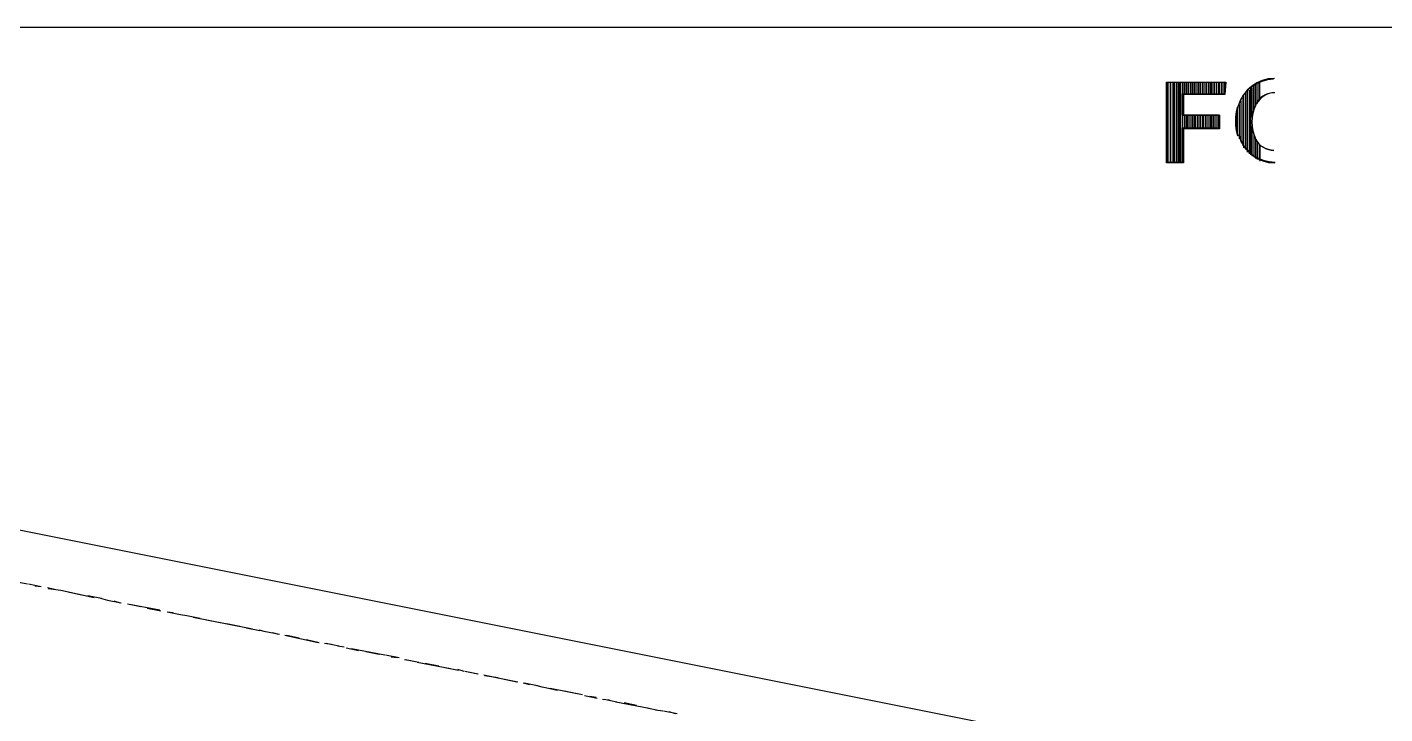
# Model space of a CAD drawing. Header units: metres. Extents: x 0 to 4950, y 0 to 3150.
# Drawn here: x 2469 to 3978, y 2386 to 3150 of the extents above; entities that cross this region are included whole.
import ezdxf

# ---------------------------------------------------------------- set-up
doc = ezdxf.new("R2010")
doc.units = ezdxf.units.M
doc.layers.add('EXISTING_DETAIL', color=8, linetype='Continuous')
doc.layers.add('SITE_BASE', color=7, linetype='Continuous')

msp = doc.modelspace()

# ---------------------------------------------------------------- linework, layer by layer
at = {"layer": 'EXISTING_DETAIL'}
for p, q in [((2433, 2538), (2469, 2531)), ((2477, 2529), (2484, 2528)), ((2491, 2527), (2499, 2525)), ((2506, 2524), (2543, 2516)), ((2550, 2515), (2558, 2513)), ((2565, 2512), (2572, 2510)), ((2580, 2509), (2616, 2502)), ((2624, 2500), (2631, 2499)), ((2639, 2497), (2646, 2496)), ((2726, 2480), (2733, 2478)), ((2741, 2477), (2748, 2475)), ((2755, 2474), (2792, 2466)), ((2799, 2465), (2807, 2464)), ((2814, 2462), (2821, 2461)), ((2829, 2459), (2866, 2452)), ((2873, 2450), (2880, 2449)), ((2888, 2447), (2895, 2446)), ((2902, 2444), (2939, 2437)), ((2947, 2436), (2954, 2434)), ((2961, 2433), (2969, 2431)), ((2976, 2430), (3013, 2422)), ((3020, 2421), (3027, 2419)), ((3035, 2418), (3042, 2416)), ((3050, 2415), (3086, 2408)), ((3094, 2406), (3101, 2405)), ((3108, 2403), (3116, 2402)), ((3123, 2400), (3160, 2393)), ((3167, 2391), (3175, 2390)), ((3182, 2389), (3189, 2387))]:
    msp.add_line(p, q, dxfattribs=at)
msp.add_lwpolyline([(2653, 2494), (2689, 2487), (2719, 2481)], dxfattribs=at)
at = {"layer": 'SITE_BASE'}
for p, q in [((3737, 3000), (3737, 3088)), ((3739, 3088), (3739, 3000)), ((3740, 3000), (3740, 3088)), ((3742, 3088), (3742, 3000)), ((3744, 3000), (3744, 3088)), ((3746, 3088), (3746, 3000)), ((3748, 3000), (3748, 3088)), ((3749, 3088), (3749, 3000)), ((3751, 3000), (3751, 3088)), ((3755, 3076), (3755, 3088)), ((3757, 3076), (3757, 3088)), ((3758, 3076), (3758, 3088)), ((3760, 3076), (3760, 3088)), ((3762, 3076), (3762, 3088)), ((3764, 3076), (3764, 3088)), ((3766, 3076), (3766, 3088)), ((3767, 3076), (3767, 3088)), ((3769, 3076), (3769, 3088)), ((3771, 3076), (3771, 3088)), ((3773, 3076), (3773, 3088)), ((3775, 3076), (3775, 3088)), ((3776, 3076), (3776, 3088)), ((3778, 3076), (3778, 3089)), ((3780, 3076), (3780, 3089)), ((3782, 3076), (3782, 3089)), ((3784, 3076), (3784, 3089)), ((3785, 3076), (3785, 3089)), ((3787, 3076), (3787, 3089)), ((3789, 3076), (3789, 3089)), ((3791, 3076), (3791, 3089)), ((3793, 3089), (3793, 3076)), ((3794, 3076), (3794, 3089)), ((3796, 3089), (3796, 3076)), ((3798, 3076), (3798, 3089)), ((3827, 3080), (3827, 3009)), ((3829, 3008), (3829, 3082)), ((3830, 3083), (3830, 3050)), ((3832, 3058), (3832, 3085)), ((3834, 3063), (3834, 3086)), ((3836, 3066), (3836, 3087)), ((3838, 3069), (3838, 3088)), ((3839, 3070), (3839, 3088)), ((3816, 3064), (3816, 3026)), ((3818, 3022), (3818, 3068)), ((3820, 3071), (3820, 3018)), ((3821, 3016), (3821, 3074)), ((3823, 3077), (3823, 3014)), ((3825, 3011), (3825, 3079)), ((3755, 3052), (3755, 3038)), ((3757, 3052), (3757, 3038)), ((3758, 3052), (3758, 3038)), ((3760, 3052), (3760, 3038)), ((3762, 3052), (3762, 3038)), ((3764, 3052), (3764, 3038)), ((3766, 3052), (3766, 3038)), ((3767, 3052), (3767, 3038)), ((3769, 3052), (3769, 3038)), ((3771, 3052), (3771, 3038)), ((3773, 3052), (3773, 3038)), ((3775, 3052), (3775, 3038)), ((3776, 3052), (3776, 3038)), ((3778, 3052), (3778, 3038)), ((3780, 3052), (3780, 3038)), ((3782, 3052), (3782, 3038)), ((3784, 3052), (3784, 3038)), ((3785, 3052), (3785, 3038)), ((3787, 3052), (3787, 3038)), ((3789, 3052), (3789, 3038)), ((3791, 3052), (3791, 3038)), ((3793, 3052), (3793, 3038)), ((3814, 3033), (3814, 3058)), ((3830, 3040), (3830, 3007)), ((3832, 3031), (3832, 3006)), ((3834, 3026), (3834, 3004)), ((3836, 3023), (3836, 3003)), ((3838, 3020), (3838, 3002)), ((3839, 3018), (3839, 3001)), ((652, 2952), (4642, 2155)), ((2470, 2531), (2484, 2528)), ((2492, 2526), (2506, 2524)), ((2514, 2522), (2529, 2519)), ((2536, 2518), (2551, 2515)), ((2558, 2513), (2573, 2510)), ((2580, 2509), (2595, 2506)), ((2602, 2504), (2617, 2501)), ((2624, 2500), (2639, 2497)), ((2646, 2496), (2661, 2493)), ((2668, 2491), (2683, 2488)), ((2690, 2487), (2705, 2484)), ((2712, 2482), (2727, 2479)), ((2734, 2478), (2749, 2475)), ((2757, 2474), (2771, 2471)), ((2779, 2469), (2793, 2466)), ((2801, 2465), (2815, 2462)), ((2823, 2460), (2837, 2457)), ((2845, 2456), (2860, 2453)), ((2867, 2452), (2882, 2449)), ((2889, 2447), (2904, 2444)), ((2911, 2443), (2926, 2440)), ((2933, 2438), (2948, 2435)), ((2955, 2434), (2970, 2431)), ((2977, 2429), (2992, 2427)), ((2999, 2425), (3014, 2422)), ((3021, 2421), (3036, 2418)), ((3043, 2416), (3058, 2413)), ((3066, 2412), (3080, 2409)), ((3088, 2407), (3102, 2404)), ((3110, 2403), (3124, 2400)), ((3132, 2399), (3146, 2396)), ((3154, 2394), (3168, 2391)), ((3176, 2390), (3191, 2387))]:
    msp.add_line(p, q, dxfattribs=at)
for points in [[(0, 3150), (4950, 3150), (4950, 0), (0, 0), (0, 3150)], [(3801, 3089), (3800, 3075), (3754, 3075), (3754, 3052), (3794, 3052), (3794, 3037), (3754, 3037), (3754, 2999), (3735, 2999), (3735, 3089), (3801, 3089)], [(3753, 3088), (3753, 3000), (3753, 3038), (3794, 3038), (3794, 3052), (3753, 3052), (3753, 3076), (3800, 3076), (3800, 3089), (3736, 3088), (3736, 3000), (3753, 3000)], [(3855, 3093), (3848.1, 3092.4), (3841.6, 3090.7), (3835.4, 3088), (3829.8, 3084.4), (3824.9, 3080), (3820.6, 3074.8), (3817.2, 3068.9), (3814.7, 3062.5)], [(3854, 3092), (3847.3, 3091.4), (3840.9, 3089.7), (3834.9, 3087.1), (3829.4, 3083.6), (3824.6, 3079.3), (3820.4, 3074.2), (3817.1, 3068.5), (3814.7, 3062.2)], [(3834.5, 3064.2), (3832.5, 3059.5), (3831.1, 3054.6), (3830.3, 3049.6), (3830, 3044.5), (3830.3, 3039.4), (3831.1, 3034.4), (3832.5, 3029.5), (3834.5, 3024.8)], [(3854, 3077), (3850.8, 3076.7), (3847.7, 3076), (3844.8, 3074.8), (3842.1, 3073.3), (3839.6, 3071.4), (3837.4, 3069.1), (3835.5, 3066.6), (3834, 3063.8)], [(3855.5, 3077), (3852.3, 3076.8), (3849.2, 3076.1), (3846.3, 3075), (3843.5, 3073.5), (3841, 3071.7), (3838.7, 3069.5), (3836.8, 3067), (3835.2, 3064.2)], [(3814.3, 3061.8), (3813.3, 3057.7), (3812.6, 3053.7), (3812.1, 3049.6), (3812, 3045.5), (3812.1, 3041.4), (3812.6, 3037.3), (3813.3, 3033.3), (3814.3, 3029.2), (3813.3, 3033.3), (3812.6, 3037.3), (3812.1, 3041.4), (3812, 3045.5), (3812.1, 3049.6), (3812.6, 3053.7), (3813.3, 3057.7), (3814.3, 3061.8)], [(3834.4, 3063.8), (3832.5, 3059.2), (3831.1, 3054.3), (3830.3, 3049.4), (3830, 3044.5), (3830.3, 3039.6), (3831.1, 3034.7), (3832.5, 3029.8), (3834.4, 3025.2)], [(3815.5, 3029.6), (3817.8, 3023.1), (3821.2, 3017.2), (3825.4, 3012), (3830.3, 3007.5), (3835.9, 3003.9), (3842, 3001.2), (3848.6, 2999.6), (3855.5, 2999)], [(3815.6, 3030.1), (3818, 3023.7), (3821.4, 3017.8), (3825.7, 3012.6), (3830.7, 3008.2), (3836.3, 3004.7), (3842.5, 3002.1), (3849.1, 3000.5), (3856, 3000)], [(3834.3, 3025.6), (3835.9, 3022.8), (3837.9, 3020.3), (3840.1, 3018.2), (3842.6, 3016.4), (3845.3, 3014.9), (3848.3, 3013.9), (3851.3, 3013.2), (3854.5, 3013), (3851.3, 3013.2), (3848.3, 3013.9), (3845.3, 3014.9), (3842.6, 3016.4), (3840.1, 3018.2), (3837.9, 3020.3), (3835.9, 3022.8), (3834.3, 3025.6)]]:
    msp.add_lwpolyline(points, dxfattribs=at)

doc.saveas('drawing.dxf')
